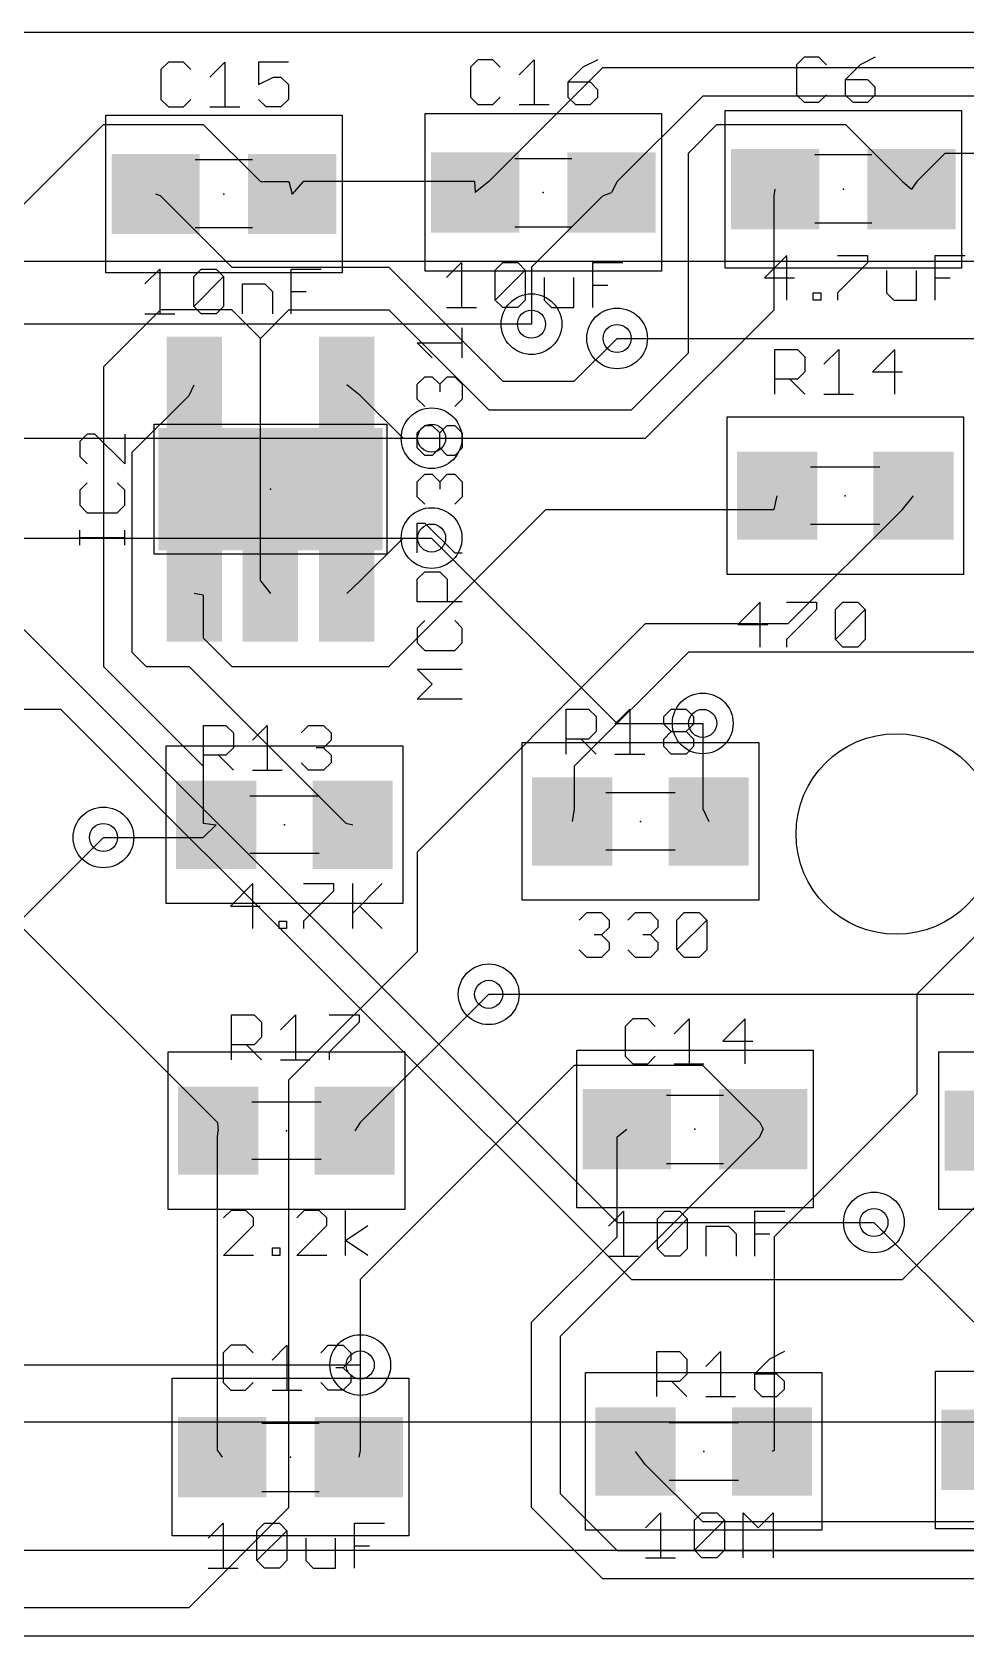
# Model space of a CAD drawing. Extents: x -0.09 to 4.03, y -0.1 to 0.91.
# Drawn here: x 2.45 to 2.908, y 0 to 0.787 of the extents above; entities that cross this region are included whole.
import ezdxf

# ---------------------------------------------------------------- set-up
doc = ezdxf.new("R2010")
doc.units = 0
for name, color, linetype in [('1', 22, 'CONTINUOUS'), ('16', 175, 'CONTINUOUS'), ('18', 82, 'CONTINUOUS'), ('20', 7, 'CONTINUOUS'), ('21', 253, 'CONTINUOUS'), ('23', 7, 'CONTINUOUS'), ('25', 253, 'CONTINUOUS'), ('27', 253, 'CONTINUOUS'), ('39', 22, 'CONTINUOUS'), ('44', 253, 'CONTINUOUS'), ('51', 253, 'CONTINUOUS')]:
    doc.layers.add(name, color=color, linetype=linetype)

# ---------------------------------------------------------------- blocks, each defined once
blk = doc.blocks.new('RECT')
blk.add_solid([(-0.5, -0.5), (0.5, -0.5), (-0.5, 0.5), (0.5, 0.5)])
blk = doc.blocks.new('ROUNDV')
blk.add_circle((0, 0), 0.5)

msp = doc.modelspace()

# ---------------------------------------------------------------- linework, layer by layer
at = {"layer": '1'}
for p, q in [((2.674, 0.714), (2.73, 0.77)), ((2.73, 0.77), (3.36, 0.77)), ((2.779, 0.756), (2.737, 0.714)), ((3.024, 0.756), (2.779, 0.756)), ((2.436, 0.693), (2.485, 0.742)), ((2.485, 0.742), (2.534, 0.742)), ((2.534, 0.742), (2.562, 0.714)), ((2.772, 0.728), (2.786, 0.742)), ((2.786, 0.742), (2.849, 0.742)), ((2.849, 0.742), (2.877, 0.714)), ((2.772, 0.63), (2.772, 0.728)), ((2.884, 0.714), (2.898, 0.728)), ((2.898, 0.728), (2.933, 0.728)), ((2.562, 0.714), (2.576, 0.714)), ((2.576, 0.714), (2.577559, 0.707874)), ((2.583, 0.714), (2.577559, 0.707874)), ((2.667, 0.714), (2.583, 0.714)), ((2.667, 0.714), (2.667323, 0.708661)), ((2.674, 0.714), (2.667323, 0.708661)), ((2.737, 0.714), (2.734252, 0.708661)), ((2.814, 0.707), (2.814567, 0.710236)), ((2.877, 0.714), (2.881496, 0.710236)), ((2.884, 0.714), (2.881496, 0.710236)), ((2.513, 0.707), (2.51063, 0.707874)), ((2.513, 0.707), (2.548, 0.672)), ((2.73, 0.707), (2.695, 0.672)), ((2.73, 0.707), (2.734252, 0.708661)), ((2.814, 0.651), (2.814, 0.707)), ((2.548, 0.672), (2.625, 0.672)), ((2.625, 0.672), (2.681, 0.616)), ((2.695, 0.672), (2.695, 0.644)), ((2.513, 0.651), (2.485, 0.623)), ((2.548, 0.651), (2.513, 0.651)), ((2.562, 0.637), (2.548, 0.651)), ((2.562, 0.637), (2.576, 0.651)), ((2.576, 0.651), (2.625, 0.651)), ((2.625, 0.651), (2.674, 0.602)), ((2.751, 0.588), (2.814, 0.651)), ((2.562, 0.518), (2.562, 0.637)), ((2.716, 0.616), (2.737, 0.637)), ((2.744, 0.602), (2.772, 0.63)), ((2.485, 0.623), (2.485, 0.476)), ((2.527, 0.609), (2.529528, 0.614177)), ((2.611, 0.609), (2.604331, 0.614177)), ((2.681, 0.616), (2.716, 0.616)), ((2.527, 0.609), (2.499, 0.581)), ((2.611, 0.609), (2.632, 0.588)), ((2.674, 0.602), (2.744, 0.602)), ((2.632, 0.588), (2.646, 0.588)), ((2.646, 0.588), (2.751, 0.588)), ((2.499, 0.581), (2.499, 0.483)), ((2.814, 0.553), (2.815472, 0.559803)), ((2.877, 0.553), (2.882402, 0.559803)), ((2.625, 0.476), (2.702, 0.553)), ((2.702, 0.553), (2.814, 0.553)), ((2.821, 0.497), (2.877, 0.553)), ((2.611, 0.518), (2.632, 0.539)), ((2.632, 0.539), (2.646, 0.539)), ((2.562, 0.518), (2.566929, 0.511807)), ((2.611, 0.518), (2.604331, 0.511807)), ((2.534, 0.511), (2.529528, 0.511807)), ((2.534, 0.511), (2.534, 0.49)), ((2.639, 0.385), (2.751, 0.497)), ((2.751, 0.497), (2.821, 0.497)), ((2.534, 0.49), (2.548, 0.476)), ((2.499, 0.483), (2.506, 0.476)), ((2.772, 0.483), (2.716, 0.427)), ((2.912, 0.483), (2.772, 0.483)), ((2.485, 0.476), (2.534, 0.427)), ((2.506, 0.476), (2.527, 0.476)), ((2.527, 0.476), (2.604, 0.399)), ((2.548, 0.476), (2.625, 0.476)), ((2.779, 0.448), (2.779, 0.406)), ((2.534, 0.427), (2.534, 0.399)), ((2.716, 0.427), (2.716, 0.406)), ((2.982, 0.413), (2.884, 0.315)), ((2.716, 0.406), (2.715, 0.399882)), ((2.779, 0.406), (2.781929, 0.399882)), ((2.534, 0.399), (2.540354, 0.398228)), ((2.534, 0.392), (2.540354, 0.398228)), ((2.604, 0.399), (2.607283, 0.398228)), ((2.485, 0.392), (2.534, 0.392)), ((2.639, 0.336), (2.639, 0.385)), ((2.541, 0.252), (2.436, 0.357)), ((2.576, 0.273), (2.639, 0.336)), ((2.611, 0.252), (2.674, 0.315)), ((2.884, 0.315), (2.884, 0.266)), ((2.716, 0.28), (2.611, 0.175)), ((2.779, 0.28), (2.716, 0.28)), ((2.807, 0.252), (2.779, 0.28)), ((2.576, 0.063), (2.576, 0.273)), ((2.884, 0.266), (2.814, 0.196)), ((2.541, 0.252), (2.541339, 0.248031)), ((2.611, 0.252), (2.608268, 0.248031)), ((2.807, 0.252), (2.808661, 0.248819)), ((2.541, 0.245), (2.541339, 0.248031)), ((2.541, 0.091), (2.541, 0.245)), ((2.807, 0.245), (2.709, 0.147)), ((2.737, 0.245), (2.741732, 0.248819)), ((2.737, 0.196), (2.737, 0.245)), ((2.807, 0.245), (2.808661, 0.248819)), ((2.863, 0.203), (2.912, 0.154)), ((2.695, 0.154), (2.737, 0.196)), ((2.814, 0.196), (2.814, 0.091)), ((2.611, 0.175), (2.611, 0.133)), ((2.695, 0.063), (2.695, 0.154)), ((2.709, 0.147), (2.709, 0.07)), ((2.611, 0.133), (2.611, 0.091)), ((2.541, 0.091), (2.543307, 0.087795)), ((2.611, 0.091), (2.610236, 0.087795)), ((2.751, 0.084), (2.746063, 0.090551)), ((2.814, 0.091), (2.812992, 0.090551)), ((2.779, 0.056), (2.751, 0.084)), ((2.527, 0.014), (2.576, 0.063)), ((2.73, 0.028), (2.695, 0.063)), ((2.709, 0.07), (2.737, 0.042)), ((2.947, 0.056), (2.779, 0.056)), ((2.737, 0.042), (3.164, 0.042)), ((3.22, 0.028), (2.73, 0.028)), ((1.393, 0.014), (2.527, 0.014))]:
    msp.add_line(p, q, dxfattribs=at)
at = {"layer": '16'}
for p, q in [((1.709596, 0.675008), (2.934091, 0.675008)), ((2.695, 0.644), (2.268, 0.644)), ((2.737, 0.637), (2.982, 0.637)), ((1.764, 0.588), (2.646, 0.588)), ((2.436, 0.539), (2.646, 0.539)), ((2.646, 0.539), (2.737, 0.448)), ((2.408, 0.532), (2.737, 0.203)), ((2.331, 0.455), (2.464, 0.455)), ((2.464, 0.455), (2.744, 0.175)), ((2.737, 0.448), (2.779, 0.448)), ((2.408, 0.315), (2.485, 0.392)), ((2.674, 0.315), (2.926, 0.315)), ((2.877, 0.175), (2.954, 0.252)), ((2.737, 0.203), (2.863, 0.203)), ((2.744, 0.175), (2.877, 0.175)), ((2.611, 0.133), (1.82, 0.133)), ((2.975, 0.105), (1.806, 0.105)), ((3.388, 0.042), (1.477, 0.042))]:
    msp.add_line(p, q, dxfattribs=at)
at = {"layer": '20'}
for p, q in [((0.03937, 0.787402), (3.937008, 0.787402)), ((0.03937, 0), (3.937008, 0))]:
    msp.add_line(p, q, dxfattribs=at)
msp.add_circle((2.874016, 0.393701), 0.049213, dxfattribs=at)
at = {"layer": '21'}
for p, q in [((2.509843, 0.531087), (2.509843, 0.594898)), ((2.509843, 0.594898), (2.514661, 0.594898)), ((2.546362, 0.594898), (2.587496, 0.594898)), ((2.619197, 0.594898), (2.624016, 0.594898)), ((2.624016, 0.594898), (2.624016, 0.531087)), ((2.514661, 0.531087), (2.509843, 0.531087)), ((2.550094, 0.531087), (2.546362, 0.531087)), ((2.587496, 0.531087), (2.583764, 0.531087)), ((2.624016, 0.531087), (2.619197, 0.531087))]:
    msp.add_line(p, q, dxfattribs=at)
at = {"layer": '23'}
for p in [(2.848031, 0.710236), (2.544094, 0.707874), (2.700787, 0.708661), (2.566929, 0.562992), (2.848937, 0.559803), (2.573819, 0.398228), (2.748465, 0.399882), (2.574803, 0.248031), (2.775197, 0.248819), (2.576772, 0.087795), (2.779528, 0.090551)]:
    msp.add_point(p, dxfattribs=at)
at = {"layer": '25'}
for p, q in [((2.51689, 0.772641), (2.51322, 0.768971)), ((2.52423, 0.772641), (2.51689, 0.772641)), ((2.5279, 0.768971), (2.52423, 0.772641)), ((2.537161, 0.765301), (2.5445, 0.772641)), ((2.5445, 0.772641), (2.5445, 0.750622)), ((2.575781, 0.772641), (2.561101, 0.772641)), ((2.561101, 0.772641), (2.561101, 0.761631)), ((2.668691, 0.773806), (2.665021, 0.770136)), ((2.676031, 0.773806), (2.668691, 0.773806)), ((2.6797, 0.770136), (2.676031, 0.773806)), ((2.688962, 0.766467), (2.696301, 0.773806)), ((2.696301, 0.773806), (2.696301, 0.751787)), ((2.727581, 0.773806), (2.720242, 0.770136)), ((2.828701, 0.775003), (2.825031, 0.771333)), ((2.836041, 0.775003), (2.828701, 0.775003)), ((2.839711, 0.771333), (2.836041, 0.775003)), ((2.863651, 0.775003), (2.856312, 0.771333)), ((2.51322, 0.768971), (2.51322, 0.754292)), ((2.561101, 0.761631), (2.568441, 0.765301)), ((2.568441, 0.765301), (2.572111, 0.765301)), ((2.572111, 0.765301), (2.575781, 0.761631)), ((2.665021, 0.770136), (2.665021, 0.755457)), ((2.720242, 0.770136), (2.712902, 0.762797)), ((2.825031, 0.771333), (2.825031, 0.756654)), ((2.856312, 0.771333), (2.848972, 0.763994)), ((2.848972, 0.763994), (2.848972, 0.756654)), ((2.859981, 0.763994), (2.848972, 0.763994)), ((2.863651, 0.760324), (2.859981, 0.763994)), ((2.575781, 0.761631), (2.575781, 0.754292)), ((2.712902, 0.762797), (2.712902, 0.755457)), ((2.723911, 0.762797), (2.712902, 0.762797)), ((2.727581, 0.759127), (2.723911, 0.762797)), ((2.727581, 0.755457), (2.727581, 0.759127)), ((2.825031, 0.756654), (2.828701, 0.752984)), ((2.836041, 0.752984), (2.839711, 0.756654)), ((2.848972, 0.756654), (2.852642, 0.752984)), ((2.859981, 0.752984), (2.863651, 0.756654)), ((2.863651, 0.756654), (2.863651, 0.760324)), ((2.51322, 0.754292), (2.51689, 0.750622)), ((2.51689, 0.750622), (2.52423, 0.750622)), ((2.52423, 0.750622), (2.5279, 0.754292)), ((2.537161, 0.750622), (2.55184, 0.750622)), ((2.564771, 0.750622), (2.561101, 0.754292)), ((2.572111, 0.750622), (2.564771, 0.750622)), ((2.575781, 0.754292), (2.572111, 0.750622)), ((2.665021, 0.755457), (2.668691, 0.751787)), ((2.668691, 0.751787), (2.676031, 0.751787)), ((2.676031, 0.751787), (2.6797, 0.755457)), ((2.688962, 0.751787), (2.703641, 0.751787)), ((2.712902, 0.755457), (2.716572, 0.751787)), ((2.716572, 0.751787), (2.723911, 0.751787)), ((2.723911, 0.751787), (2.727581, 0.755457)), ((2.828701, 0.752984), (2.836041, 0.752984)), ((2.852642, 0.752984), (2.859981, 0.752984)), ((2.814431, 0.609622), (2.814431, 0.631641)), ((2.814431, 0.631641), (2.82544, 0.631641)), ((2.82544, 0.631641), (2.82911, 0.627971)), ((2.838371, 0.624301), (2.845711, 0.631641)), ((2.845711, 0.631641), (2.845711, 0.609622)), ((2.873321, 0.631641), (2.862312, 0.620631)), ((2.873321, 0.609622), (2.873321, 0.631641)), ((2.82911, 0.627971), (2.82911, 0.620631)), ((2.82544, 0.616962), (2.814431, 0.616962)), ((2.82177, 0.616962), (2.82911, 0.609622)), ((2.82911, 0.620631), (2.82544, 0.616962)), ((2.862312, 0.620631), (2.876991, 0.620631)), ((2.838371, 0.609622), (2.85305, 0.609622)), ((2.477092, 0.590044), (2.473422, 0.586375)), ((2.473422, 0.586375), (2.473422, 0.579035)), ((2.480762, 0.590044), (2.477092, 0.590044)), ((2.495441, 0.575365), (2.480762, 0.590044)), ((2.495441, 0.590044), (2.495441, 0.575365)), ((2.473422, 0.579035), (2.477092, 0.575365)), ((2.477092, 0.566104), (2.473422, 0.562434)), ((2.473422, 0.562434), (2.473422, 0.555095)), ((2.495441, 0.562434), (2.491771, 0.566104)), ((2.495441, 0.555095), (2.495441, 0.562434)), ((2.473422, 0.555095), (2.477092, 0.551425)), ((2.477092, 0.551425), (2.491771, 0.551425)), ((2.491771, 0.551425), (2.495441, 0.555095)), ((2.473422, 0.535465), (2.473422, 0.542804)), ((2.495441, 0.539134), (2.473422, 0.539134)), ((2.495441, 0.535465), (2.495441, 0.542804)), ((2.71199, 0.432969), (2.71199, 0.454987)), ((2.71199, 0.454987), (2.722999, 0.454987)), ((2.722999, 0.454987), (2.726669, 0.451317)), ((2.726669, 0.451317), (2.726669, 0.443978)), ((2.73593, 0.447648), (2.74327, 0.454987)), ((2.74327, 0.454987), (2.74327, 0.432969)), ((2.759871, 0.451317), (2.76354, 0.454987)), ((2.759871, 0.447648), (2.759871, 0.451317)), ((2.76354, 0.454987), (2.77088, 0.454987)), ((2.77088, 0.454987), (2.77455, 0.451317)), ((2.77455, 0.451317), (2.77455, 0.447648)), ((2.534116, 0.425016), (2.534116, 0.447034)), ((2.534116, 0.447034), (2.545125, 0.447034)), ((2.545125, 0.447034), (2.548795, 0.443365)), ((2.548795, 0.443365), (2.548795, 0.436025)), ((2.558056, 0.439695), (2.565396, 0.447034)), ((2.565396, 0.447034), (2.565396, 0.425016)), ((2.581997, 0.443365), (2.585666, 0.447034)), ((2.585666, 0.447034), (2.593006, 0.447034)), ((2.593006, 0.447034), (2.596676, 0.443365)), ((2.596676, 0.443365), (2.596676, 0.439695)), ((2.726669, 0.443978), (2.722999, 0.440308)), ((2.76354, 0.443978), (2.759871, 0.447648)), ((2.759871, 0.440308), (2.76354, 0.443978)), ((2.76354, 0.443978), (2.77088, 0.443978)), ((2.77455, 0.447648), (2.77088, 0.443978)), ((2.77088, 0.443978), (2.77455, 0.440308)), ((2.548795, 0.436025), (2.545125, 0.432355)), ((2.593006, 0.436025), (2.589336, 0.436025)), ((2.596676, 0.439695), (2.593006, 0.436025)), ((2.593006, 0.436025), (2.596676, 0.432355)), ((2.722999, 0.440308), (2.71199, 0.440308)), ((2.719329, 0.440308), (2.726669, 0.432969)), ((2.759871, 0.436638), (2.759871, 0.440308)), ((2.76354, 0.432969), (2.759871, 0.436638)), ((2.77455, 0.436638), (2.77088, 0.432969)), ((2.77455, 0.440308), (2.77455, 0.436638)), ((2.545125, 0.432355), (2.534116, 0.432355)), ((2.541455, 0.432355), (2.548795, 0.425016)), ((2.585666, 0.425016), (2.581997, 0.428686)), ((2.596676, 0.428686), (2.593006, 0.425016)), ((2.596676, 0.432355), (2.596676, 0.428686)), ((2.73593, 0.432969), (2.750609, 0.432969)), ((2.77088, 0.432969), (2.76354, 0.432969)), ((2.558056, 0.425016), (2.572735, 0.425016)), ((2.593006, 0.425016), (2.585666, 0.425016)), ((2.547866, 0.282906), (2.547866, 0.304924)), ((2.547866, 0.304924), (2.558875, 0.304924)), ((2.558875, 0.304924), (2.562545, 0.301254)), ((2.562545, 0.301254), (2.562545, 0.293915)), ((2.571807, 0.297585), (2.579146, 0.304924)), ((2.579146, 0.304924), (2.579146, 0.282906)), ((2.595747, 0.304924), (2.610426, 0.304924)), ((2.610426, 0.301254), (2.595747, 0.286575)), ((2.610426, 0.304924), (2.610426, 0.301254)), ((2.744675, 0.30294), (2.741005, 0.29927)), ((2.741005, 0.29927), (2.741005, 0.284591)), ((2.752015, 0.30294), (2.744675, 0.30294)), ((2.755685, 0.29927), (2.752015, 0.30294)), ((2.764946, 0.2956), (2.772285, 0.30294)), ((2.772285, 0.30294), (2.772285, 0.280921)), ((2.799896, 0.30294), (2.788886, 0.291931)), ((2.799896, 0.280921), (2.799896, 0.30294)), ((2.562545, 0.293915), (2.558875, 0.290245)), ((2.788886, 0.291931), (2.803565, 0.291931)), ((2.558875, 0.290245), (2.547866, 0.290245)), ((2.555206, 0.290245), (2.562545, 0.282906)), ((2.595747, 0.286575), (2.595747, 0.282906)), ((2.741005, 0.284591), (2.744675, 0.280921)), ((2.752015, 0.280921), (2.755685, 0.284591)), ((2.571807, 0.282906), (2.586486, 0.282906)), ((2.744675, 0.280921), (2.752015, 0.280921)), ((2.764946, 0.280921), (2.779625, 0.280921)), ((2.547431, 0.142704), (2.543761, 0.139034)), ((2.554771, 0.142704), (2.547431, 0.142704)), ((2.55844, 0.139034), (2.554771, 0.142704)), ((2.567702, 0.135364), (2.575041, 0.142704)), ((2.575041, 0.142704), (2.575041, 0.120685)), ((2.591642, 0.139034), (2.595312, 0.142704)), ((2.595312, 0.142704), (2.602652, 0.142704)), ((2.602652, 0.142704), (2.606321, 0.139034)), ((2.543761, 0.139034), (2.543761, 0.124355)), ((2.606321, 0.135364), (2.602652, 0.131694)), ((2.606321, 0.139034), (2.606321, 0.135364)), ((2.756528, 0.117551), (2.756528, 0.13957)), ((2.756528, 0.13957), (2.767537, 0.13957)), ((2.767537, 0.13957), (2.771207, 0.1359)), ((2.771207, 0.1359), (2.771207, 0.128561)), ((2.780468, 0.13223), (2.787808, 0.13957)), ((2.787808, 0.13957), (2.787808, 0.117551)), ((2.811748, 0.1359), (2.804408, 0.128561)), ((2.819088, 0.13957), (2.811748, 0.1359)), ((2.602652, 0.131694), (2.598982, 0.131694)), ((2.602652, 0.131694), (2.606321, 0.128025)), ((2.606321, 0.128025), (2.606321, 0.124355)), ((2.771207, 0.128561), (2.767537, 0.124891)), ((2.804408, 0.128561), (2.804408, 0.121221)), ((2.815418, 0.128561), (2.804408, 0.128561)), ((2.819088, 0.124891), (2.815418, 0.128561)), ((2.543761, 0.124355), (2.547431, 0.120685)), ((2.547431, 0.120685), (2.554771, 0.120685)), ((2.554771, 0.120685), (2.55844, 0.124355)), ((2.567702, 0.120685), (2.582381, 0.120685)), ((2.595312, 0.120685), (2.591642, 0.124355)), ((2.602652, 0.120685), (2.595312, 0.120685)), ((2.606321, 0.124355), (2.602652, 0.120685)), ((2.767537, 0.124891), (2.756528, 0.124891)), ((2.763867, 0.124891), (2.771207, 0.117551)), ((2.804408, 0.121221), (2.808078, 0.117551)), ((2.815418, 0.117551), (2.819088, 0.121221)), ((2.819088, 0.121221), (2.819088, 0.124891)), ((2.780468, 0.117551), (2.795147, 0.117551)), ((2.808078, 0.117551), (2.815418, 0.117551))]:
    msp.add_line(p, q, dxfattribs=at)
at = {"layer": '27'}
for p, q in [((2.820293, 0.677759), (2.809283, 0.66675)), ((2.820293, 0.65574), (2.820293, 0.677759)), ((2.845194, 0.677759), (2.859873, 0.677759)), ((2.859873, 0.677759), (2.859873, 0.674089)), ((2.893075, 0.65574), (2.893075, 0.677759)), ((2.893075, 0.677759), (2.907754, 0.677759)), ((2.505346, 0.663726), (2.512686, 0.671066)), ((2.512686, 0.671066), (2.512686, 0.649047)), ((2.529287, 0.667396), (2.532957, 0.671066)), ((2.532957, 0.671066), (2.540296, 0.671066)), ((2.540296, 0.671066), (2.543966, 0.667396)), ((2.577168, 0.649047), (2.577168, 0.671066)), ((2.577168, 0.671066), (2.591847, 0.671066)), ((2.653285, 0.66686), (2.660625, 0.6742)), ((2.660625, 0.6742), (2.660625, 0.652181)), ((2.677226, 0.67053), (2.680896, 0.6742)), ((2.677226, 0.655851), (2.677226, 0.67053)), ((2.677226, 0.655851), (2.691905, 0.67053)), ((2.680896, 0.6742), (2.688235, 0.6742)), ((2.688235, 0.6742), (2.691905, 0.67053)), ((2.691905, 0.67053), (2.691905, 0.655851)), ((2.725107, 0.652181), (2.725107, 0.6742)), ((2.725107, 0.6742), (2.739786, 0.6742)), ((2.859873, 0.674089), (2.845194, 0.65941)), ((2.869135, 0.670419), (2.869135, 0.65941)), ((2.883814, 0.65574), (2.883814, 0.670419)), ((2.529287, 0.652717), (2.529287, 0.667396)), ((2.529287, 0.652717), (2.543966, 0.667396)), ((2.543966, 0.667396), (2.543966, 0.652717)), ((2.553227, 0.649047), (2.553227, 0.663726)), ((2.553227, 0.663726), (2.564237, 0.663726)), ((2.564237, 0.663726), (2.567906, 0.660057)), ((2.701166, 0.66686), (2.701166, 0.655851)), ((2.715845, 0.652181), (2.715845, 0.66686)), ((2.725107, 0.66319), (2.732446, 0.66319)), ((2.809283, 0.66675), (2.823963, 0.66675)), ((2.893075, 0.66675), (2.900415, 0.66675)), ((2.567906, 0.660057), (2.567906, 0.649047)), ((2.577168, 0.660057), (2.584507, 0.660057)), ((2.680896, 0.652181), (2.677226, 0.655851)), ((2.691905, 0.655851), (2.688235, 0.652181)), ((2.701166, 0.655851), (2.704836, 0.652181)), ((2.833224, 0.65574), (2.833224, 0.65941)), ((2.833224, 0.65941), (2.836894, 0.65941)), ((2.836894, 0.65574), (2.833224, 0.65574)), ((2.836894, 0.65941), (2.836894, 0.65574)), ((2.845194, 0.65941), (2.845194, 0.65574)), ((2.869135, 0.65941), (2.872804, 0.65574)), ((2.872804, 0.65574), (2.883814, 0.65574)), ((2.505346, 0.649047), (2.520026, 0.649047)), ((2.532957, 0.649047), (2.529287, 0.652717)), ((2.540296, 0.649047), (2.532957, 0.649047)), ((2.543966, 0.652717), (2.540296, 0.649047)), ((2.653285, 0.652181), (2.667965, 0.652181)), ((2.688235, 0.652181), (2.680896, 0.652181)), ((2.704836, 0.652181), (2.715845, 0.652181)), ((2.660992, 0.627457), (2.660992, 0.642136)), ((2.646313, 0.627457), (2.638973, 0.634797)), ((2.638973, 0.634797), (2.660992, 0.634797)), ((2.638973, 0.614526), (2.642643, 0.618196)), ((2.638973, 0.607187), (2.638973, 0.614526)), ((2.642643, 0.618196), (2.646313, 0.618196)), ((2.646313, 0.618196), (2.649983, 0.614526)), ((2.649983, 0.614526), (2.653653, 0.618196)), ((2.649983, 0.614526), (2.649983, 0.610856)), ((2.653653, 0.618196), (2.657322, 0.618196)), ((2.657322, 0.618196), (2.660992, 0.614526)), ((2.660992, 0.614526), (2.660992, 0.607187)), ((2.642643, 0.603517), (2.638973, 0.607187)), ((2.660992, 0.607187), (2.657322, 0.603517)), ((2.638973, 0.590586), (2.642643, 0.594255)), ((2.638973, 0.583246), (2.638973, 0.590586)), ((2.642643, 0.594255), (2.646313, 0.594255)), ((2.646313, 0.594255), (2.649983, 0.590586)), ((2.649983, 0.590586), (2.653653, 0.594255)), ((2.649983, 0.583246), (2.649983, 0.590586)), ((2.653653, 0.594255), (2.657322, 0.594255)), ((2.657322, 0.594255), (2.660992, 0.590586)), ((2.660992, 0.590586), (2.660992, 0.583246)), ((2.642643, 0.579576), (2.638973, 0.583246)), ((2.649983, 0.583246), (2.646313, 0.579576)), ((2.653653, 0.579576), (2.649983, 0.583246)), ((2.660992, 0.583246), (2.657322, 0.579576)), ((2.646313, 0.579576), (2.642643, 0.579576)), ((2.657322, 0.579576), (2.653653, 0.579576)), ((2.638973, 0.566645), (2.642643, 0.570315)), ((2.642643, 0.570315), (2.646313, 0.570315)), ((2.646313, 0.570315), (2.649983, 0.566645)), ((2.649983, 0.566645), (2.653653, 0.570315)), ((2.653653, 0.570315), (2.657322, 0.570315)), ((2.657322, 0.570315), (2.660992, 0.566645)), ((2.638973, 0.559306), (2.638973, 0.566645)), ((2.642643, 0.555636), (2.638973, 0.559306)), ((2.649983, 0.566645), (2.649983, 0.562975)), ((2.660992, 0.559306), (2.657322, 0.555636)), ((2.660992, 0.566645), (2.660992, 0.559306)), ((2.638973, 0.531695), (2.638973, 0.546375)), ((2.638973, 0.546375), (2.642643, 0.546375)), ((2.642643, 0.546375), (2.657322, 0.531695)), ((2.657322, 0.531695), (2.660992, 0.531695)), ((2.638973, 0.518764), (2.642643, 0.522434)), ((2.642643, 0.522434), (2.649983, 0.522434)), ((2.649983, 0.522434), (2.653653, 0.518764)), ((2.638973, 0.507755), (2.638973, 0.518764)), ((2.653653, 0.518764), (2.653653, 0.507755)), ((2.660992, 0.507755), (2.638973, 0.507755)), ((2.807212, 0.507507), (2.796202, 0.496498)), ((2.807212, 0.485488), (2.807212, 0.507507)), ((2.820143, 0.507507), (2.834822, 0.507507)), ((2.834822, 0.507507), (2.834822, 0.503837)), ((2.844083, 0.503837), (2.847753, 0.507507)), ((2.847753, 0.507507), (2.855093, 0.507507)), ((2.855093, 0.507507), (2.858762, 0.503837)), ((2.642643, 0.498494), (2.638973, 0.494824)), ((2.660992, 0.494824), (2.657322, 0.498494)), ((2.796202, 0.496498), (2.810881, 0.496498)), ((2.834822, 0.503837), (2.820143, 0.489158)), ((2.844083, 0.489158), (2.844083, 0.503837)), ((2.844083, 0.489158), (2.858762, 0.503837)), ((2.858762, 0.503837), (2.858762, 0.489158)), ((2.638973, 0.494824), (2.638973, 0.487484)), ((2.660992, 0.487484), (2.660992, 0.494824)), ((2.820143, 0.489158), (2.820143, 0.485488)), ((2.847753, 0.485488), (2.844083, 0.489158)), ((2.858762, 0.489158), (2.855093, 0.485488)), ((2.638973, 0.487484), (2.642643, 0.483814)), ((2.642643, 0.483814), (2.657322, 0.483814)), ((2.657322, 0.483814), (2.660992, 0.487484)), ((2.855093, 0.485488), (2.847753, 0.485488)), ((2.646313, 0.467214), (2.638973, 0.474553)), ((2.638973, 0.474553), (2.660992, 0.474553)), ((2.638973, 0.459874), (2.646313, 0.467214)), ((2.660992, 0.459874), (2.638973, 0.459874)), ((2.558285, 0.369334), (2.547276, 0.358324)), ((2.558285, 0.347315), (2.558285, 0.369334)), ((2.583186, 0.369334), (2.597865, 0.369334)), ((2.597865, 0.365664), (2.583186, 0.350985)), ((2.597865, 0.369334), (2.597865, 0.365664)), ((2.607127, 0.369334), (2.607127, 0.347315)), ((2.607127, 0.354655), (2.621806, 0.369334)), ((2.547276, 0.358324), (2.561955, 0.358324)), ((2.610797, 0.358324), (2.621806, 0.347315)), ((2.718407, 0.351475), (2.722077, 0.355145)), ((2.722077, 0.355145), (2.729416, 0.355145)), ((2.729416, 0.355145), (2.733086, 0.351475)), ((2.742347, 0.351475), (2.746017, 0.355145)), ((2.746017, 0.355145), (2.753357, 0.355145)), ((2.753357, 0.355145), (2.757027, 0.351475)), ((2.766288, 0.351475), (2.769958, 0.355145)), ((2.769958, 0.355145), (2.777297, 0.355145)), ((2.777297, 0.355145), (2.780967, 0.351475)), ((2.571216, 0.347315), (2.571216, 0.350985)), ((2.571216, 0.350985), (2.574886, 0.350985)), ((2.574886, 0.347315), (2.571216, 0.347315)), ((2.574886, 0.350985), (2.574886, 0.347315)), ((2.583186, 0.350985), (2.583186, 0.347315)), ((2.733086, 0.347805), (2.729416, 0.344135)), ((2.733086, 0.351475), (2.733086, 0.347805)), ((2.757027, 0.347805), (2.753357, 0.344135)), ((2.757027, 0.351475), (2.757027, 0.347805)), ((2.766288, 0.336796), (2.766288, 0.351475)), ((2.766288, 0.336796), (2.780967, 0.351475)), ((2.780967, 0.351475), (2.780967, 0.336796)), ((2.729416, 0.344135), (2.725747, 0.344135)), ((2.729416, 0.344135), (2.733086, 0.340466)), ((2.733086, 0.340466), (2.733086, 0.336796)), ((2.753357, 0.344135), (2.749687, 0.344135)), ((2.753357, 0.344135), (2.757027, 0.340466)), ((2.757027, 0.340466), (2.757027, 0.336796)), ((2.722077, 0.333126), (2.718407, 0.336796)), ((2.729416, 0.333126), (2.722077, 0.333126)), ((2.733086, 0.336796), (2.729416, 0.333126)), ((2.746017, 0.333126), (2.742347, 0.336796)), ((2.753357, 0.333126), (2.746017, 0.333126)), ((2.757027, 0.336796), (2.753357, 0.333126)), ((2.769958, 0.333126), (2.766288, 0.336796)), ((2.777297, 0.333126), (2.769958, 0.333126)), ((2.780967, 0.336796), (2.777297, 0.333126)), ((2.547599, 0.208861), (2.543929, 0.205191)), ((2.554938, 0.208861), (2.547599, 0.208861)), ((2.558608, 0.205191), (2.554938, 0.208861)), ((2.558608, 0.201522), (2.558608, 0.205191)), ((2.58351, 0.208861), (2.57984, 0.205191)), ((2.590849, 0.208861), (2.58351, 0.208861)), ((2.594519, 0.205191), (2.590849, 0.208861)), ((2.594519, 0.201522), (2.594519, 0.205191)), ((2.60378, 0.186843), (2.60378, 0.208861)), ((2.732813, 0.201112), (2.740153, 0.208452)), ((2.740153, 0.208452), (2.740153, 0.186433)), ((2.756753, 0.204782), (2.760423, 0.208452)), ((2.756753, 0.190103), (2.756753, 0.204782)), ((2.756753, 0.190103), (2.771433, 0.204782)), ((2.760423, 0.208452), (2.767763, 0.208452)), ((2.767763, 0.208452), (2.771433, 0.204782)), ((2.771433, 0.204782), (2.771433, 0.190103)), ((2.804634, 0.186433), (2.804634, 0.208452)), ((2.804634, 0.208452), (2.819313, 0.208452)), ((2.543929, 0.186843), (2.558608, 0.201522)), ((2.57984, 0.186843), (2.594519, 0.201522)), ((2.60378, 0.194182), (2.61479, 0.201522)), ((2.780694, 0.186433), (2.780694, 0.201112)), ((2.780694, 0.201112), (2.791703, 0.201112)), ((2.791703, 0.201112), (2.795373, 0.197442)), ((2.795373, 0.197442), (2.795373, 0.186433)), ((2.804634, 0.197442), (2.811974, 0.197442)), ((2.56787, 0.186843), (2.56787, 0.190512)), ((2.56787, 0.190512), (2.571539, 0.190512)), ((2.571539, 0.190512), (2.571539, 0.186843)), ((2.61479, 0.186843), (2.60378, 0.194182)), ((2.760423, 0.186433), (2.756753, 0.190103)), ((2.771433, 0.190103), (2.767763, 0.186433)), ((2.558608, 0.186843), (2.543929, 0.186843)), ((2.571539, 0.186843), (2.56787, 0.186843)), ((2.594519, 0.186843), (2.57984, 0.186843)), ((2.732813, 0.186433), (2.747492, 0.186433)), ((2.767763, 0.186433), (2.760423, 0.186433)), ((2.536356, 0.047963), (2.543696, 0.055302)), ((2.543696, 0.055302), (2.543696, 0.033283)), ((2.560297, 0.051632), (2.563967, 0.055302)), ((2.563967, 0.055302), (2.571306, 0.055302)), ((2.571306, 0.055302), (2.574976, 0.051632)), ((2.608178, 0.033283), (2.608178, 0.055302)), ((2.608178, 0.055302), (2.622857, 0.055302)), ((2.751016, 0.053096), (2.758355, 0.060436)), ((2.758355, 0.060436), (2.758355, 0.038417)), ((2.774956, 0.056766), (2.778626, 0.060436)), ((2.774956, 0.042087), (2.774956, 0.056766)), ((2.774956, 0.042087), (2.789635, 0.056766)), ((2.778626, 0.060436), (2.785966, 0.060436)), ((2.785966, 0.060436), (2.789635, 0.056766)), ((2.789635, 0.056766), (2.789635, 0.042087)), ((2.798897, 0.038417), (2.798897, 0.060436)), ((2.798897, 0.060436), (2.806236, 0.053096)), ((2.806236, 0.053096), (2.813576, 0.060436)), ((2.813576, 0.060436), (2.813576, 0.038417)), ((2.560297, 0.036953), (2.560297, 0.051632)), ((2.560297, 0.036953), (2.574976, 0.051632)), ((2.574976, 0.051632), (2.574976, 0.036953)), ((2.584237, 0.047963), (2.584237, 0.036953)), ((2.598916, 0.033283), (2.598916, 0.047963)), ((2.608178, 0.044293), (2.615517, 0.044293)), ((2.778626, 0.038417), (2.774956, 0.042087)), ((2.789635, 0.042087), (2.785966, 0.038417)), ((2.536356, 0.033283), (2.551035, 0.033283)), ((2.563967, 0.033283), (2.560297, 0.036953)), ((2.571306, 0.033283), (2.563967, 0.033283)), ((2.574976, 0.036953), (2.571306, 0.033283)), ((2.584237, 0.036953), (2.587907, 0.033283)), ((2.587907, 0.033283), (2.598916, 0.033283)), ((2.751016, 0.038417), (2.765695, 0.038417)), ((2.785966, 0.038417), (2.778626, 0.038417))]:
    msp.add_line(p, q, dxfattribs=at)
at = {"layer": '39'}
for p, q in [((2.790039, 0.748937), (2.906024, 0.748937)), ((2.790039, 0.671535), (2.790039, 0.748937)), ((2.906024, 0.748937), (2.906024, 0.671535)), ((2.486102, 0.746575), (2.602087, 0.746575)), ((2.486102, 0.669173), (2.486102, 0.746575)), ((2.602087, 0.746575), (2.602087, 0.669173)), ((2.642795, 0.669961), (2.642795, 0.747362)), ((2.642795, 0.747362), (2.75878, 0.747362)), ((2.75878, 0.747362), (2.75878, 0.669961)), ((2.75878, 0.669961), (2.642795, 0.669961)), ((2.906024, 0.671535), (2.790039, 0.671535)), ((2.602087, 0.669173), (2.486102, 0.669173)), ((2.790945, 0.521102), (2.790945, 0.598504)), ((2.790945, 0.598504), (2.906929, 0.598504)), ((2.906929, 0.598504), (2.906929, 0.521102)), ((2.906929, 0.521102), (2.790945, 0.521102)), ((2.515827, 0.436929), (2.631811, 0.436929)), ((2.515827, 0.359528), (2.515827, 0.436929)), ((2.631811, 0.436929), (2.631811, 0.359528)), ((2.690472, 0.361181), (2.690472, 0.438583)), ((2.690472, 0.438583), (2.806457, 0.438583)), ((2.806457, 0.438583), (2.806457, 0.361181)), ((2.631811, 0.359528), (2.515827, 0.359528)), ((2.806457, 0.361181), (2.690472, 0.361181)), ((2.516811, 0.286732), (2.632795, 0.286732)), ((2.516811, 0.209331), (2.516811, 0.286732)), ((2.632795, 0.286732), (2.632795, 0.209331)), ((2.717205, 0.210118), (2.717205, 0.28752)), ((2.717205, 0.28752), (2.833189, 0.28752)), ((2.833189, 0.28752), (2.833189, 0.210118)), ((2.894764, 0.286732), (3.010748, 0.286732)), ((2.894764, 0.209331), (2.894764, 0.286732)), ((2.632795, 0.209331), (2.516811, 0.209331)), ((2.833189, 0.210118), (2.717205, 0.210118)), ((3.010748, 0.209331), (2.894764, 0.209331)), ((2.51878, 0.049094), (2.51878, 0.126496)), ((2.51878, 0.126496), (2.634764, 0.126496)), ((2.634764, 0.126496), (2.634764, 0.049094)), ((2.721535, 0.129252), (2.83752, 0.129252)), ((2.721535, 0.05185), (2.721535, 0.129252)), ((2.83752, 0.129252), (2.83752, 0.05185)), ((2.893189, 0.130039), (3.009173, 0.130039)), ((2.893189, 0.052638), (2.893189, 0.130039)), ((2.634764, 0.049094), (2.51878, 0.049094)), ((2.83752, 0.05185), (2.721535, 0.05185)), ((3.009173, 0.052638), (2.893189, 0.052638))]:
    msp.add_line(p, q, dxfattribs=at)
at = {"layer": '44'}
for centre in [(2.695, 0.644), (2.737, 0.637), (2.646, 0.588), (2.646, 0.539), (2.779, 0.448), (2.485, 0.392), (2.674, 0.315), (2.863, 0.203), (2.611, 0.133)]:
    msp.add_circle(centre, 0.00689, dxfattribs=at)
at = {"layer": '51'}
for p, q in [((2.530079, 0.724882), (2.55811, 0.724882)), ((2.714803, 0.725157), (2.686772, 0.725157)), ((2.834016, 0.727244), (2.862047, 0.727244)), ((2.834016, 0.69374), (2.862047, 0.69374)), ((2.530079, 0.691378), (2.55811, 0.691378)), ((2.714803, 0.691654), (2.686772, 0.691654)), ((2.510929, 0.594898), (2.622929, 0.594898)), ((2.865945, 0.573819), (2.831929, 0.573819)), ((2.831929, 0.545787), (2.865945, 0.545787)), ((2.622929, 0.531087), (2.510929, 0.531087)), ((2.590827, 0.412244), (2.556811, 0.412244)), ((2.765472, 0.413898), (2.731457, 0.413898)), ((2.731457, 0.385866), (2.765472, 0.385866)), ((2.556811, 0.384213), (2.590827, 0.384213)), ((2.591811, 0.262047), (2.557795, 0.262047)), ((2.789213, 0.265315), (2.761181, 0.265315)), ((2.557795, 0.234016), (2.591811, 0.234016)), ((2.789213, 0.231811), (2.761181, 0.231811)), ((2.590787, 0.104291), (2.562756, 0.104291)), ((2.796535, 0.104567), (2.76252, 0.104567)), ((2.76252, 0.076535), (2.796535, 0.076535)), ((2.590787, 0.070787), (2.562756, 0.070787))]:
    msp.add_line(p, q, dxfattribs=at)

# ---------------------------------------------------------------- block references
at = {"layer": '1'}
for p, xscale, yscale in [((2.51063, 0.707874), 0.043307, 0.03937), ((2.577559, 0.707874), 0.043307, 0.03937), ((2.814567, 0.710236), 0.043307, 0.03937), ((2.881496, 0.710236), 0.043307, 0.03937), ((2.529528, 0.614177), 0.027165, 0.047244), ((2.604331, 0.614177), 0.027165, 0.047244), ((2.529528, 0.511807), 0.027165, 0.047244), ((2.566929, 0.511807), 0.027165, 0.047244), ((2.604331, 0.511807), 0.027165, 0.047244), ((2.540354, 0.398228), 0.03937, 0.043307), ((2.607283, 0.398228), 0.03937, 0.043307), ((2.541339, 0.248031), 0.03937, 0.043307), ((2.608268, 0.248031), 0.03937, 0.043307), ((2.919291, 0.248031), 0.043307, 0.03937), ((2.746063, 0.090551), 0.03937, 0.043307), ((2.812992, 0.090551), 0.03937, 0.043307), ((2.917717, 0.091339), 0.043307, 0.03937)]:
    msp.add_blockref('RECT', p, dxfattribs=dict(at, xscale=xscale, yscale=yscale))
at = {"layer": '1', "rotation": 180}
for p, xscale, yscale in [((2.667323, 0.708661), 0.043307, 0.03937), ((2.734252, 0.708661), 0.043307, 0.03937), ((2.815472, 0.559803), 0.03937, 0.043307), ((2.882402, 0.559803), 0.03937, 0.043307), ((2.715, 0.399882), 0.03937, 0.043307), ((2.781929, 0.399882), 0.03937, 0.043307), ((2.741732, 0.248819), 0.043307, 0.03937), ((2.808661, 0.248819), 0.043307, 0.03937), ((2.543307, 0.087795), 0.043307, 0.03937), ((2.610236, 0.087795), 0.043307, 0.03937)]:
    msp.add_blockref('RECT', p, dxfattribs=dict(at, xscale=xscale, yscale=yscale))
at = {"layer": '18', "xscale": 0.02978, "yscale": 0.02978}
for p in [(2.695, 0.644), (2.695, 0.644), (2.737, 0.637), (2.737, 0.637), (2.646, 0.588), (2.646, 0.588), (2.646, 0.539), (2.646, 0.539), (2.779, 0.448), (2.779, 0.448), (2.485, 0.392), (2.485, 0.392), (2.674, 0.315), (2.674, 0.315), (2.863, 0.203), (2.863, 0.203), (2.611, 0.133), (2.611, 0.133)]:
    msp.add_blockref('ROUNDV', p, dxfattribs=at)
at = {"layer": '39', "xscale": 0.11, "yscale": 0.06}
msp.add_blockref('RECT', (2.566929, 0.562992), dxfattribs=at)
at = {"layer": '51'}
for p, xscale, yscale in [((2.520939, 0.708075), 0.019689, 0.037402), ((2.566939, 0.708075), 0.019689, 0.037402), ((2.824876, 0.710437), 0.019689, 0.037402), ((2.870876, 0.710437), 0.019689, 0.037402), ((2.529528, 0.609252), 0.019685, 0.025591), ((2.604331, 0.609252), 0.019685, 0.025591), ((2.529528, 0.516732), 0.019685, 0.025591), ((2.566929, 0.516732), 0.019685, 0.025591), ((2.604331, 0.516732), 0.019685, 0.025591), ((2.548819, 0.398228), 0.016, 0.034), ((2.598819, 0.398228), 0.016, 0.034), ((2.549803, 0.248031), 0.016, 0.034), ((2.599803, 0.248031), 0.016, 0.034), ((2.754528, 0.090551), 0.016, 0.034), ((2.804528, 0.090551), 0.016, 0.034)]:
    msp.add_blockref('RECT', p, dxfattribs=dict(at, xscale=xscale, yscale=yscale))
at = {"layer": '51', "rotation": 180}
for p, xscale, yscale in [((2.677943, 0.708461), 0.019689, 0.037402), ((2.723943, 0.708461), 0.019689, 0.037402), ((2.823937, 0.559803), 0.016, 0.034), ((2.873937, 0.559803), 0.016, 0.034), ((2.723465, 0.399882), 0.016, 0.034), ((2.773465, 0.399882), 0.016, 0.034), ((2.752352, 0.248618), 0.019689, 0.037402), ((2.798352, 0.248618), 0.019689, 0.037402), ((2.553927, 0.087594), 0.019689, 0.037402), ((2.599927, 0.087594), 0.019689, 0.037402)]:
    msp.add_blockref('RECT', p, dxfattribs=dict(at, xscale=xscale, yscale=yscale))

doc.saveas('drawing.dxf')
